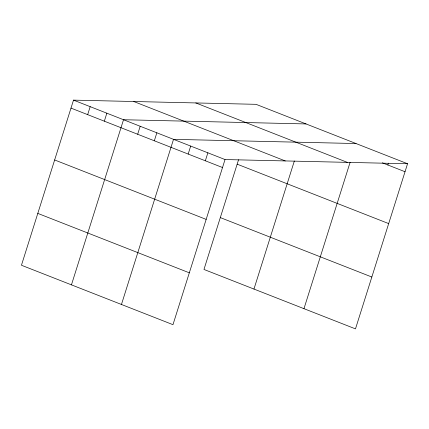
<?xml version="1.0" encoding="UTF-8"?>
<svg xmlns="http://www.w3.org/2000/svg" width="429" height="429" viewBox="0 0 429 429"><rect width="100%" height="100%" fill="white"/><g stroke="black" fill="none" stroke-linecap="round" stroke-linejoin="round"><path stroke-width="0.64" d="M407.55 163.749L256.027 104.322L73.515 100.123L21.45 265.251L172.973 324.678L225.037 159.545L407.55 163.749L355.485 328.877L203.963 269.455L238.556 159.738M87.666 114.645L90.181 106.66M104.333 121.182L106.848 113.197M71.45 284.861L123.52 119.734L306.033 123.933M137.666 134.256L140.186 126.271M154.333 140.792L156.853 132.808M121.455 304.472L173.52 139.345L356.032 143.543M188.175 154.059L190.691 146.075M205.346 160.795L207.867 152.81M253.963 289.066L294.342 161.009M303.968 308.671L350.123 162.28M387.859 164.999L388.443 163.154M382.341 162.832L405.035 171.734M195.801 102.939L347.318 162.36M133.746 101.507L285.269 160.934M237.157 164.168L388.679 223.589M73.515 100.123L225.037 159.545M70.999 108.108L222.522 167.53M220.313 217.594L371.836 277.021M54.649 159.963L206.172 219.391M37.8 213.395L189.323 272.817"/></g></svg>
